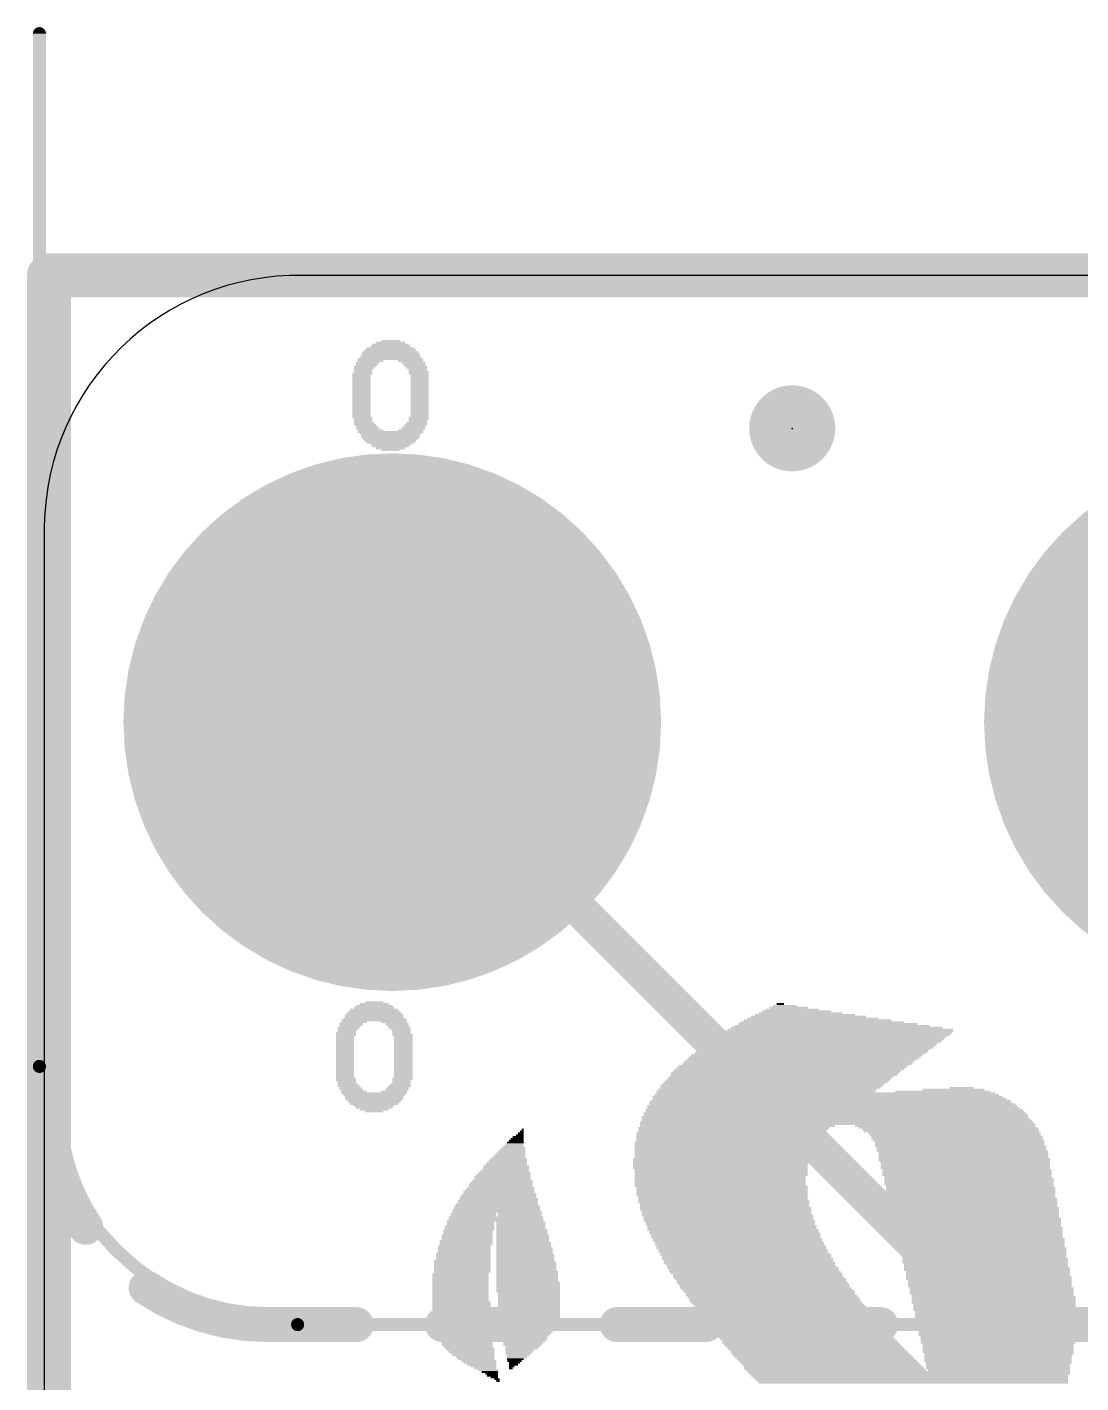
# Model space of a CAD drawing. Extents: x 0 to 53.3, y -0.3 to 28.3.
# Drawn here: x 0 to 12.24, y 12.53 to 28.28 of the extents above; entities that cross this region are included whole.
import ezdxf

# ---------------------------------------------------------------- set-up
doc = ezdxf.new("R2010")
doc.units = 0
for name, color, linetype in [('1', 12, 'CONTINUOUS'), ('16', 5, 'CONTINUOUS'), ('17', 110, 'CONTINUOUS'), ('20', 4, 'CONTINUOUS'), ('200', 132, 'CONTINUOUS'), ('201', 6, 'CONTINUOUS'), ('21', 40, 'CONTINUOUS'), ('23', 4, 'CONTINUOUS'), ('51', 253, 'CONTINUOUS')]:
    doc.layers.add(name, color=color, linetype=linetype)

# ---------------------------------------------------------------- blocks, each defined once
blk = doc.blocks.new('PIE')
at = {"const_width": 0.5}
blk.add_lwpolyline([(0, -0.25, 1), (0, 0.25, 1), (0, -0.25)], format="xyb", dxfattribs=at)
blk = doc.blocks.new('ROUNDP')
at = {"const_width": 0.5}
blk.add_lwpolyline([(0, -0.25, 1), (0, 0.25, 1), (0, -0.25)], format="xyb", dxfattribs=at)
blk = doc.blocks.new('RECT')
blk.add_solid([(-0.5, -0.5), (0.5, -0.5), (-0.5, 0.5), (0.5, 0.5)])

msp = doc.modelspace()

# ---------------------------------------------------------------- linework, layer by layer
at = {"layer": '1'}
for points, const_width in [([(0.254, 25.4), (51.562, 25.4)], 0.508), ([(0.254, 0), (0.254, 25.4)], 0.508), ([(4.2429, 20.208), (11.2429, 13.208)], 0.4064), ([(11.2429, 13.208), (14.986, 13.208)], 0.4064)]:
    msp.add_lwpolyline(points, dxfattribs=dict(at, const_width=const_width))
for points, const_width in [([(0.254, 25.527, 1), (0.254, 25.273)], 0.254), ([(0.381, 25.4, 1), (0.127, 25.4)], 0.254), ([(4.2429, 17.5918, 1), (4.2429, 22.8242, 1), (4.2429, 17.5918)], 1.016), ([(14.2429, 17.5918, 1), (14.2429, 22.8242, 1), (14.2429, 17.5918)], 1.016), ([(4.3147, 20.2798, 1), (4.1711, 20.1362)], 0.2032), ([(11.2429, 13.3096, 1), (11.2429, 13.1064)], 0.2032), ([(11.1711, 13.1362, 1), (11.3147, 13.2798)], 0.2032)]:
    msp.add_lwpolyline(points, format="xyb", dxfattribs=dict(at, const_width=const_width))
at = {"layer": '16', "const_width": 0.508}
for points in [[(0.254, 25.4), (51.562, 25.4)], [(0.254, 0), (0.254, 25.4)]]:
    msp.add_lwpolyline(points, dxfattribs=at)
at = {"layer": '16', "const_width": 0.254}
for points in [[(0.254, 25.527, 1), (0.254, 25.273)], [(0.381, 25.4, 1), (0.127, 25.4)]]:
    msp.add_lwpolyline(points, format="xyb", dxfattribs=at)
at = {"layer": '20'}
for p, q in [((48.6, 25.4), (3.2, 25.4)), ((0.2, 22.49), (0.2, 3))]:
    msp.add_line(p, q, dxfattribs=at)
msp.add_arc((3.155, 22.445), 2.9553, 89.1275, 179.1275, dxfattribs=at)
at = {"layer": '21', "const_width": 0.4064}
for points in [[(0.254, 22.098), (0.254, 20.648)], [(0.254, 19.648), (0.254, 18.198)], [(0.254, 17.198), (0.254, 15.748)], [(2.794, 13.208), (3.8253, 13.208)], [(4.8253, 13.208), (5.8566, 13.208)], [(6.8566, 13.208), (7.8879, 13.208)], [(8.8879, 13.208), (9.9192, 13.208)], [(10.9192, 13.208), (11.9505, 13.208)]]:
    msp.add_lwpolyline(points, dxfattribs=at)
at = {"layer": '21'}
for points, const_width in [([(0.3556, 22.098, 1), (0.1524, 22.098)], 0.2032), ([(0.1524, 20.648, 1), (0.3556, 20.648)], 0.2032), ([(0.3556, 19.648, 1), (0.1524, 19.648)], 0.2032), ([(0.1524, 18.198, 1), (0.3556, 18.198)], 0.2032), ([(0.3556, 17.198, 1), (0.1524, 17.198)], 0.2032), ([(0.254, 15.748, 0.1482), (0.6814, 14.3379)], 0.4064), ([(0.3556, 15.748, 1), (0.1524, 15.748)], 0.2032), ([(0.1524, 15.748, 1), (0.3556, 15.748)], 0.2032), ([(0.5969, 14.2815, 1), (0.7659, 14.3943)], 0.2032), ([(1.3839, 13.6354, 0.1482), (2.794, 13.208)], 0.4064), ([(1.4403, 13.7199, 1), (1.3275, 13.5509)], 0.2032), ([(2.794, 13.3096, 1), (2.794, 13.1064)], 0.2032), ([(2.794, 13.1064, 1), (2.794, 13.3096)], 0.2032), ([(3.8253, 13.1064, 1), (3.8253, 13.3096)], 0.2032), ([(4.8253, 13.3096, 1), (4.8253, 13.1064)], 0.2032), ([(5.8566, 13.1064, 1), (5.8566, 13.3096)], 0.2032), ([(6.8566, 13.3096, 1), (6.8566, 13.1064)], 0.2032), ([(7.8879, 13.1064, 1), (7.8879, 13.3096)], 0.2032), ([(8.8879, 13.3096, 1), (8.8879, 13.1064)], 0.2032), ([(9.9192, 13.1064, 1), (9.9192, 13.3096)], 0.2032), ([(10.9192, 13.3096, 1), (10.9192, 13.1064)], 0.2032), ([(11.9505, 13.1064, 1), (11.9505, 13.3096)], 0.2032)]:
    msp.add_lwpolyline(points, format="xyb", dxfattribs=dict(at, const_width=const_width))
at = {"layer": '23'}
msp.add_point((8.89, 23.622), dxfattribs=at)
at = {"layer": '51', "const_width": 0.1524}
for points in [[(0.1429, 28.208), (0.1429, 16.208)], [(3.1429, 13.208), (48.3429, 13.208)]]:
    msp.add_lwpolyline(points, dxfattribs=at)
at = {"layer": '51'}
for points, const_width in [([(0.181, 28.208, 1), (0.1048, 28.208)], 0.0762), ([(0.1429, 16.208, 0.4142), (3.1429, 13.208)], 0.1524), ([(0.181, 16.208, 1), (0.1048, 16.208)], 0.0762), ([(0.1048, 16.208, 1), (0.181, 16.208)], 0.0762), ([(3.1429, 13.2461, 1), (3.1429, 13.1699)], 0.0762), ([(3.1429, 13.1699, 1), (3.1429, 13.2461)], 0.0762)]:
    msp.add_lwpolyline(points, format="xyb", dxfattribs=dict(at, const_width=const_width))

# ---------------------------------------------------------------- block references
at = {"layer": '1'}
msp.add_blockref('PIE', (8.89, 23.622), dxfattribs=at)
at = {"layer": '17', "xscale": 5.266, "yscale": 5.266}
for p in [(4.2429, 20.208), (4.2429, 20.208), (14.2429, 20.208), (14.2429, 20.208)]:
    msp.add_blockref('ROUNDP', p, dxfattribs=at)
at = {"layer": '200'}
for p, xscale, yscale in [((4.0323, 16.8487), 0.5918, 0.0211), ((4.0323, 16.8698), 0.5512, 0.0211), ((4.0323, 16.891), 0.4648, 0.0213), ((4.0323, 16.9122), 0.4242, 0.0211), ((4.0323, 16.9333), 0.3378, 0.0211), ((4.0323, 16.9545), 0.2108, 0.0213), ((3.7668, 16.7005), 0.2743, 0.0213), ((4.0335, 16.7428), 0.762, 0.0211), ((3.7998, 16.7217), 0.2946, 0.0211), ((4.0323, 16.764), 0.7188, 0.0213), ((4.0323, 16.8063), 0.6782, 0.0211), ((4.0323, 16.7852), 0.6782, 0.0211), ((4.0335, 16.8275), 0.635, 0.0213), ((4.2659, 16.7217), 0.2972, 0.0211), ((4.2977, 16.7005), 0.2743, 0.0213), ((3.6944, 16.5523), 0.2108, 0.0211), ((3.6944, 16.5312), 0.2108, 0.0211), ((3.7046, 16.5947), 0.2311, 0.0211), ((3.7046, 16.5735), 0.2311, 0.0213), ((3.7363, 16.6582), 0.254, 0.0211), ((3.7147, 16.6158), 0.2108, 0.0211), ((3.7262, 16.637), 0.2337, 0.0213), ((3.7567, 16.6793), 0.254, 0.0211), ((4.3078, 16.6793), 0.254, 0.0211), ((4.3282, 16.6582), 0.254, 0.0211), ((4.3396, 16.637), 0.2311, 0.0213), ((4.3612, 16.5735), 0.2337, 0.0213), ((4.3498, 16.6158), 0.2108, 0.0211), ((4.3498, 16.5947), 0.2108, 0.0211), ((4.3713, 16.5523), 0.2134, 0.0211), ((4.3713, 16.5312), 0.2134, 0.0211), ((3.6944, 16.51), 0.2108, 0.0213), ((3.6944, 16.4888), 0.2108, 0.0211), ((3.6944, 16.4677), 0.2108, 0.0211), ((3.6944, 16.4465), 0.2108, 0.0213), ((3.6944, 16.4253), 0.2108, 0.0211), ((3.6944, 16.4042), 0.2108, 0.0211), ((3.6944, 16.383), 0.2108, 0.0213), ((4.3713, 16.51), 0.2134, 0.0213), ((4.3713, 16.4888), 0.2134, 0.0211), ((4.3713, 16.4677), 0.2134, 0.0211), ((4.3713, 16.4465), 0.2134, 0.0213), ((4.3713, 16.4253), 0.2134, 0.0211), ((4.3713, 16.4042), 0.2134, 0.0211), ((4.3713, 16.383), 0.2134, 0.0213), ((3.6944, 16.3618), 0.2108, 0.0211), ((3.6944, 16.3407), 0.2108, 0.0211), ((3.6944, 16.3195), 0.2108, 0.0213), ((3.6944, 16.2983), 0.2108, 0.0211), ((3.6944, 16.2772), 0.2108, 0.0211), ((3.6944, 16.256), 0.2108, 0.0213), ((3.6944, 16.2348), 0.2108, 0.0211), ((4.3713, 16.3618), 0.2134, 0.0211), ((4.3713, 16.3407), 0.2134, 0.0211), ((4.3713, 16.3195), 0.2134, 0.0213), ((4.3713, 16.2983), 0.2134, 0.0211), ((4.3713, 16.2772), 0.2134, 0.0211), ((4.3713, 16.256), 0.2134, 0.0213), ((4.3713, 16.2348), 0.2134, 0.0211), ((3.6944, 16.2137), 0.2108, 0.0211), ((3.6944, 16.1925), 0.2108, 0.0213), ((3.6944, 16.1713), 0.2108, 0.0211), ((3.6944, 16.1502), 0.2108, 0.0211), ((3.6944, 16.129), 0.2108, 0.0213), ((3.6944, 16.1078), 0.2108, 0.0211), ((3.6944, 16.0867), 0.2108, 0.0211), ((3.7046, 16.0655), 0.2311, 0.0213), ((4.3612, 16.0655), 0.2337, 0.0213), ((4.3713, 16.2137), 0.2134, 0.0211), ((4.3713, 16.1925), 0.2134, 0.0213), ((4.3713, 16.1713), 0.2134, 0.0211), ((4.3713, 16.1502), 0.2134, 0.0211), ((4.3713, 16.129), 0.2134, 0.0213), ((4.3713, 16.1078), 0.2134, 0.0211), ((4.3713, 16.0867), 0.2134, 0.0211), ((3.7046, 16.0443), 0.2311, 0.0211), ((3.7147, 16.0232), 0.2108, 0.0211), ((3.7363, 15.9808), 0.254, 0.0211), ((3.7262, 16.002), 0.2337, 0.0213), ((3.7668, 15.9385), 0.2743, 0.0213), ((3.7567, 15.9597), 0.254, 0.0211), ((3.7998, 15.9173), 0.2946, 0.0211), ((4.2659, 15.9173), 0.2972, 0.0211), ((4.2977, 15.9385), 0.2743, 0.0213), ((4.3078, 15.9597), 0.254, 0.0211), ((4.3282, 15.9808), 0.254, 0.0211), ((4.3396, 16.002), 0.2311, 0.0213), ((4.3498, 16.0443), 0.2108, 0.0211), ((4.3498, 16.0232), 0.2108, 0.0211), ((4.0335, 15.8962), 0.762, 0.0211), ((4.0323, 15.875), 0.7188, 0.0213), ((4.0323, 15.8538), 0.6782, 0.0211), ((4.0323, 15.8327), 0.6782, 0.0211), ((4.0335, 15.8115), 0.635, 0.0213), ((4.0323, 15.7903), 0.5918, 0.0211), ((4.0323, 15.7692), 0.5512, 0.0211), ((4.0323, 15.748), 0.4648, 0.0213), ((4.0323, 15.7268), 0.4242, 0.0211), ((4.0323, 15.7057), 0.3378, 0.0211), ((4.0323, 15.6845), 0.2108, 0.0213)]:
    msp.add_blockref('RECT', p, dxfattribs=dict(at, xscale=xscale, yscale=yscale))
at = {"layer": '201', "rotation": 180}
for p, xscale, yscale in [((4.2228, 24.5745), 0.4648, 0.0213), ((4.2228, 24.5957), 0.4242, 0.0211), ((4.2228, 24.6168), 0.3378, 0.0211), ((4.2228, 24.638), 0.2108, 0.0213), ((4.2215, 24.4263), 0.762, 0.0211), ((4.2228, 24.4475), 0.7188, 0.0213), ((4.2228, 24.4898), 0.6782, 0.0211), ((4.2228, 24.4687), 0.6782, 0.0211), ((4.2215, 24.511), 0.635, 0.0213), ((4.2228, 24.5322), 0.5918, 0.0211), ((4.2228, 24.5533), 0.5512, 0.0211), ((3.8938, 24.257), 0.2337, 0.0213), ((3.9268, 24.3417), 0.254, 0.0211), ((3.9154, 24.3205), 0.2311, 0.0213), ((3.9053, 24.2993), 0.2108, 0.0211), ((3.9053, 24.2782), 0.2108, 0.0211), ((3.9573, 24.384), 0.2743, 0.0213), ((3.9472, 24.3628), 0.254, 0.0211), ((3.9891, 24.4052), 0.2972, 0.0211), ((4.4552, 24.4052), 0.2946, 0.0211), ((4.4869, 24.384), 0.2769, 0.0213), ((4.4983, 24.3628), 0.254, 0.0211), ((4.5187, 24.3417), 0.254, 0.0211), ((4.5288, 24.3205), 0.2337, 0.0213), ((4.5504, 24.2782), 0.2311, 0.0211), ((4.5504, 24.257), 0.2311, 0.0213), ((4.5403, 24.2993), 0.2108, 0.0211), ((3.8837, 24.2358), 0.2134, 0.0211), ((3.8837, 24.2147), 0.2134, 0.0211), ((3.8837, 24.1935), 0.2134, 0.0213), ((3.8837, 24.1723), 0.2134, 0.0211), ((3.8837, 24.1512), 0.2134, 0.0211), ((3.8837, 24.13), 0.2134, 0.0213), ((3.8837, 24.1088), 0.2134, 0.0211), ((4.5606, 24.2358), 0.2108, 0.0211), ((4.5606, 24.2147), 0.2108, 0.0211), ((4.5606, 24.1935), 0.2108, 0.0213), ((4.5606, 24.1723), 0.2108, 0.0211), ((4.5606, 24.1512), 0.2108, 0.0211), ((4.5606, 24.13), 0.2108, 0.0213), ((4.5606, 24.1088), 0.2108, 0.0211), ((3.8837, 24.0877), 0.2134, 0.0211), ((3.8837, 24.0665), 0.2134, 0.0213), ((3.8837, 24.0453), 0.2134, 0.0211), ((3.8837, 24.0242), 0.2134, 0.0211), ((3.8837, 24.003), 0.2134, 0.0213), ((3.8837, 23.9818), 0.2134, 0.0211), ((3.8837, 23.9607), 0.2134, 0.0211), ((3.8837, 23.9395), 0.2134, 0.0213), ((4.5606, 24.0877), 0.2108, 0.0211), ((4.5606, 24.0665), 0.2108, 0.0213), ((4.5606, 24.0453), 0.2108, 0.0211), ((4.5606, 24.0242), 0.2108, 0.0211), ((4.5606, 24.003), 0.2108, 0.0213), ((4.5606, 23.9818), 0.2108, 0.0211), ((4.5606, 23.9607), 0.2108, 0.0211), ((4.5606, 23.9395), 0.2108, 0.0213), ((3.8837, 23.9183), 0.2134, 0.0211), ((3.8837, 23.8972), 0.2134, 0.0211), ((3.8837, 23.876), 0.2134, 0.0213), ((3.8837, 23.8548), 0.2134, 0.0211), ((3.8837, 23.8337), 0.2134, 0.0211), ((3.8837, 23.8125), 0.2134, 0.0213), ((3.8837, 23.7913), 0.2134, 0.0211), ((4.5606, 23.9183), 0.2108, 0.0211), ((4.5606, 23.8972), 0.2108, 0.0211), ((4.5606, 23.876), 0.2108, 0.0213), ((4.5606, 23.8548), 0.2108, 0.0211), ((4.5606, 23.8337), 0.2108, 0.0211), ((4.5606, 23.8125), 0.2108, 0.0213), ((4.5606, 23.7913), 0.2108, 0.0211), ((3.8837, 23.7702), 0.2134, 0.0211), ((3.8938, 23.749), 0.2337, 0.0213), ((3.9268, 23.6643), 0.254, 0.0211), ((3.9053, 23.7278), 0.2108, 0.0211), ((3.9053, 23.7067), 0.2108, 0.0211), ((3.9154, 23.6855), 0.2311, 0.0213), ((3.9573, 23.622), 0.2743, 0.0213), ((3.9472, 23.6432), 0.254, 0.0211), ((4.4869, 23.622), 0.2769, 0.0213), ((4.4983, 23.6432), 0.254, 0.0211), ((4.5187, 23.6643), 0.254, 0.0211), ((4.5288, 23.6855), 0.2337, 0.0213), ((4.5504, 23.749), 0.2311, 0.0213), ((4.5504, 23.7278), 0.2311, 0.0211), ((4.5403, 23.7067), 0.2108, 0.0211), ((4.5606, 23.7702), 0.2108, 0.0211), ((3.9891, 23.6008), 0.2972, 0.0211), ((4.2215, 23.5797), 0.762, 0.0211), ((4.2228, 23.5585), 0.7188, 0.0213), ((4.2228, 23.5373), 0.6782, 0.0211), ((4.2228, 23.5162), 0.6782, 0.0211), ((4.2215, 23.495), 0.635, 0.0213), ((4.2228, 23.4738), 0.5918, 0.0211), ((4.4552, 23.6008), 0.2946, 0.0211), ((4.2228, 23.4527), 0.5512, 0.0211), ((4.2228, 23.4315), 0.4648, 0.0213), ((4.2228, 23.4103), 0.4242, 0.0211), ((4.2228, 23.3892), 0.3378, 0.0211), ((4.2228, 23.368), 0.2108, 0.0213), ((8.9421, 16.8487), 0.8052, 0.0211), ((8.89, 16.8698), 0.6147, 0.0211), ((8.8481, 16.891), 0.4445, 0.0213), ((8.8049, 16.9122), 0.2769, 0.0211), ((8.7516, 16.9333), 0.0838, 0.0211), ((9.3027, 16.7005), 2.0752, 0.0213), ((9.238, 16.7217), 1.905, 0.0211), ((9.1859, 16.7428), 1.7145, 0.0211), ((9.1338, 16.764), 1.524, 0.0213), ((9.0792, 16.7852), 1.3335, 0.0211), ((9.0373, 16.8063), 1.1633, 0.0211), ((8.9853, 16.8275), 0.9728, 0.0213), ((9.3243, 16.5312), 2.667, 0.0211), ((9.3447, 16.5523), 2.667, 0.0211), ((9.3878, 16.5735), 2.667, 0.0213), ((9.4082, 16.5947), 2.667, 0.0211), ((9.4399, 16.6158), 2.6441, 0.0211), ((9.4501, 16.637), 2.6238, 0.0213), ((9.4082, 16.6582), 2.4536, 0.0211), ((9.3548, 16.6793), 2.2657, 0.0211), ((9.1224, 16.383), 2.6899, 0.0213), ((9.144, 16.4042), 2.6873, 0.0211), ((9.1758, 16.4253), 2.7102, 0.0211), ((9.2075, 16.4465), 2.6873, 0.0213), ((9.2278, 16.4677), 2.6873, 0.0211), ((9.271, 16.4888), 2.6873, 0.0211), ((9.2913, 16.51), 2.6873, 0.0213), ((8.9433, 16.2348), 2.667, 0.0211), ((8.9637, 16.256), 2.667, 0.0213), ((8.984, 16.2772), 2.667, 0.0211), ((9.017, 16.2983), 2.6873, 0.0211), ((9.0373, 16.3195), 2.6873, 0.0213), ((9.0589, 16.3407), 2.6899, 0.0211), ((9.1008, 16.3618), 2.6873, 0.0211), ((8.7414, 16.0655), 2.6035, 0.0213), ((8.7617, 16.0867), 2.6035, 0.0211), ((8.8049, 16.129), 2.6441, 0.0213), ((8.7948, 16.1078), 2.6238, 0.0211), ((8.8265, 16.1502), 2.6467, 0.0211), ((8.857, 16.1713), 2.667, 0.0211), ((8.8798, 16.1925), 2.667, 0.0213), ((8.9002, 16.2137), 2.667, 0.0211), ((8.5827, 15.9173), 2.54, 0.0211), ((8.603, 15.9385), 2.54, 0.0213), ((8.636, 15.9597), 2.5603, 0.0211), ((8.6462, 15.9808), 2.5806, 0.0211), ((8.6677, 16.002), 2.5832, 0.0213), ((8.6982, 16.0232), 2.6035, 0.0211), ((8.7211, 16.0443), 2.6035, 0.0211), ((10.6363, 15.9173), 1.0998, 0.0211), ((10.7633, 15.9385), 0.7188, 0.0213), ((10.8585, 15.9597), 0.2743, 0.0211), ((9.3548, 15.748), 4.2977, 0.0213), ((9.3561, 15.7692), 4.2545, 0.0211), ((9.3345, 15.7903), 4.2113, 0.0211), ((9.3345, 15.8115), 4.1707, 0.0213), ((9.3027, 15.8538), 4.0665, 0.0211), ((9.3231, 15.8327), 4.1072, 0.0211), ((9.2926, 15.875), 4.0005, 0.0213), ((9.2812, 15.8962), 3.937, 0.0211), ((9.3967, 15.5998), 4.5085, 0.0211), ((9.3866, 15.621), 4.4882, 0.0213), ((9.3878, 15.6633), 4.445, 0.0211), ((9.398, 15.6422), 4.4653, 0.0211), ((9.3764, 15.7057), 4.3815, 0.0211), ((9.3866, 15.6845), 4.4018, 0.0213), ((9.365, 15.7268), 4.318, 0.0211), ((5.7366, 15.4305), 0.0635, 0.0213), ((5.7468, 15.4517), 0.0432, 0.0211), ((5.7569, 15.4728), 0.0229, 0.0211), ((8.1585, 15.4305), 2.159, 0.0213), ((8.1915, 15.4517), 2.1793, 0.0211), ((8.2131, 15.494), 2.2225, 0.0213), ((8.2017, 15.4728), 2.1996, 0.0211), ((9.4082, 15.5575), 4.572, 0.0213), ((9.4183, 15.5363), 4.5923, 0.0211), ((8.255, 15.5152), 2.2657, 0.0211), ((9.4082, 15.5787), 4.5314, 0.0211), ((10.6667, 15.5152), 2.0955, 0.0211), ((10.6997, 15.494), 2.0752, 0.0213), ((10.7315, 15.4728), 2.0523, 0.0211), ((10.7417, 15.4517), 2.032, 0.0211), ((10.7734, 15.4305), 2.0091, 0.0213), ((5.6515, 15.2823), 0.2337, 0.0211), ((5.6617, 15.3035), 0.2134, 0.0213), ((5.6731, 15.3247), 0.1905, 0.0211), ((5.6833, 15.3458), 0.1702, 0.0211), ((5.6934, 15.367), 0.1499, 0.0213), ((5.7048, 15.3882), 0.127, 0.0211), ((5.7252, 15.4093), 0.0864, 0.0211), ((8.1166, 15.3247), 2.1158, 0.0211), ((8.1064, 15.3035), 2.0955, 0.0213), ((8.1064, 15.2823), 2.0955, 0.0211), ((8.1585, 15.4093), 2.159, 0.0211), ((8.1483, 15.3882), 2.1387, 0.0211), ((8.1382, 15.367), 2.1184, 0.0213), ((8.1382, 15.3458), 2.1184, 0.0211), ((10.7836, 15.4093), 1.9888, 0.0211), ((10.8052, 15.3882), 1.9914, 0.0211), ((10.8052, 15.367), 1.9914, 0.0213), ((10.8268, 15.3458), 1.9888, 0.0211), ((10.8369, 15.3247), 1.9685, 0.0211), ((10.8369, 15.3035), 1.9685, 0.0213), ((10.8471, 15.2823), 1.9888, 0.0211), ((5.5867, 15.113), 0.4445, 0.0213), ((5.5982, 15.1342), 0.4216, 0.0211), ((5.5982, 15.1553), 0.381, 0.0211), ((5.6083, 15.1765), 0.3607, 0.0213), ((5.6198, 15.1977), 0.3378, 0.0211), ((5.6299, 15.2188), 0.3175, 0.0211), ((5.6401, 15.24), 0.2972, 0.0213), ((5.6515, 15.2612), 0.2743, 0.0211), ((8.0645, 15.1342), 2.0523, 0.0211), ((8.0645, 15.113), 2.0523, 0.0213), ((8.0962, 15.2612), 2.0752, 0.0211), ((8.0962, 15.24), 2.0752, 0.0213), ((8.0962, 15.2188), 2.0752, 0.0211), ((8.0848, 15.1977), 2.0523, 0.0211), ((8.0848, 15.1765), 2.0523, 0.0213), ((8.0848, 15.1553), 2.0523, 0.0211), ((10.8572, 15.2612), 1.9685, 0.0211), ((10.8572, 15.24), 1.9685, 0.0213), ((10.8687, 15.2188), 1.9914, 0.0211), ((10.8902, 15.1342), 1.9888, 0.0211), ((10.8902, 15.113), 1.9888, 0.0213), ((10.8801, 15.1977), 1.9685, 0.0211), ((10.8801, 15.1765), 1.9685, 0.0213), ((10.8801, 15.1553), 1.9685, 0.0211), ((5.5448, 14.9648), 0.6147, 0.0211), ((5.5461, 14.986), 0.5715, 0.0213), ((5.5563, 15.0072), 0.5512, 0.0211), ((5.5664, 15.0495), 0.5309, 0.0213), ((5.5664, 15.0283), 0.5309, 0.0211), ((5.5664, 15.0707), 0.4851, 0.0211), ((5.5766, 15.0918), 0.4648, 0.0211), ((8.0543, 15.0707), 2.032, 0.0211), ((8.0543, 15.0495), 2.032, 0.0213), ((8.0543, 15.0283), 2.032, 0.0211), ((8.0645, 15.0918), 2.0523, 0.0211), ((8.0645, 15.0072), 2.0117, 0.0211), ((8.0645, 14.986), 2.0117, 0.0213), ((8.0645, 14.9648), 2.0117, 0.0211), ((10.9004, 15.0918), 1.9685, 0.0211), ((10.9004, 15.0707), 1.9685, 0.0211), ((10.9004, 15.0495), 1.9685, 0.0213), ((10.9004, 15.0283), 1.9685, 0.0211), ((10.9207, 15.0072), 1.9685, 0.0211), ((10.9207, 14.986), 1.9685, 0.0213), ((10.9207, 14.9648), 1.9685, 0.0211), ((5.5029, 14.8378), 0.7391, 0.0211), ((5.5029, 14.8167), 0.7391, 0.0211), ((5.5131, 14.859), 0.7188, 0.0213), ((5.5232, 14.8802), 0.6985, 0.0211), ((5.5245, 14.9225), 0.6553, 0.0213), ((5.5245, 14.9013), 0.6553, 0.0211), ((5.5347, 14.9437), 0.635, 0.0211), ((8.0645, 14.9437), 2.0117, 0.0211), ((8.0531, 14.9225), 1.9888, 0.0213), ((8.0531, 14.9013), 1.9888, 0.0211), ((8.0531, 14.8802), 1.9888, 0.0211), ((8.0531, 14.859), 1.9888, 0.0213), ((8.0531, 14.8378), 1.9888, 0.0211), ((8.0645, 14.8167), 2.0117, 0.0211), ((10.9207, 14.9437), 1.9685, 0.0211), ((10.9322, 14.9225), 1.9456, 0.0213), ((10.9436, 14.9013), 1.9685, 0.0211), ((10.9436, 14.8802), 1.9685, 0.0211), ((10.9436, 14.859), 1.9685, 0.0213), ((10.9436, 14.8378), 1.9685, 0.0211), ((10.9538, 14.8167), 1.9482, 0.0211), ((5.4712, 14.6473), 0.9296, 0.0211), ((5.4712, 14.6897), 0.889, 0.0211), ((5.4813, 14.6685), 0.9093, 0.0213), ((5.4813, 14.7108), 0.8687, 0.0211), ((5.4826, 14.7532), 0.8255, 0.0211), ((5.4928, 14.732), 0.8458, 0.0213), ((5.4928, 14.7743), 0.8052, 0.0211), ((5.5029, 14.7955), 0.7849, 0.0213), ((8.0747, 14.7955), 1.9914, 0.0213), ((8.0747, 14.7743), 1.9914, 0.0211), ((8.0747, 14.7532), 1.9914, 0.0211), ((8.0747, 14.732), 1.9914, 0.0213), ((8.0747, 14.7108), 1.9914, 0.0211), ((8.0861, 14.6897), 1.9685, 0.0211), ((8.0861, 14.6685), 1.9685, 0.0213), ((8.0962, 14.6473), 1.9888, 0.0211), ((10.9639, 14.7955), 1.9685, 0.0213), ((10.9639, 14.7743), 1.9685, 0.0211), ((10.9639, 14.7532), 1.9685, 0.0211), ((10.9741, 14.732), 1.9482, 0.0213), ((10.9741, 14.7108), 1.9482, 0.0211), ((10.9741, 14.6897), 1.9482, 0.0211), ((10.9842, 14.6685), 1.9685, 0.0213), ((10.9957, 14.6473), 1.9456, 0.0211), ((5.1854, 14.4992), 0.5309, 0.0211), ((5.4508, 14.5415), 1.016, 0.0213), ((5.461, 14.5203), 1.0363, 0.0211), ((5.461, 14.5838), 0.9957, 0.0211), ((5.461, 14.5627), 0.9957, 0.0211), ((5.4597, 14.605), 0.9525, 0.0213), ((5.4712, 14.6262), 0.9296, 0.0211), ((5.7252, 14.4992), 0.508, 0.0211), ((8.0962, 14.6262), 1.9888, 0.0211), ((8.1064, 14.605), 1.9685, 0.0213), ((8.1064, 14.5838), 1.9685, 0.0211), ((8.1166, 14.5627), 1.9888, 0.0211), ((8.1166, 14.5415), 1.9888, 0.0213), ((8.1267, 14.5203), 1.9685, 0.0211), ((8.1267, 14.4992), 1.9685, 0.0211), ((10.9957, 14.6262), 1.9456, 0.0211), ((10.9957, 14.605), 1.9456, 0.0213), ((10.9957, 14.5838), 1.9456, 0.0211), ((11.0071, 14.5627), 1.9685, 0.0211), ((11.0173, 14.5415), 1.9482, 0.0213), ((11.0173, 14.5203), 1.9482, 0.0211), ((11.0173, 14.4992), 1.9482, 0.0211), ((5.1422, 14.351), 0.5715, 0.0213), ((5.1422, 14.3298), 0.5715, 0.0211), ((5.4394, 14.4145), 1.1201, 0.0213), ((5.1537, 14.3933), 0.5486, 0.0211), ((5.1537, 14.3722), 0.5486, 0.0211), ((5.4496, 14.4568), 1.0998, 0.0211), ((5.4496, 14.4357), 1.0998, 0.0211), ((5.1854, 14.478), 0.5309, 0.0213), ((5.7366, 14.3933), 0.5715, 0.0211), ((5.7366, 14.3722), 0.5715, 0.0211), ((5.7366, 14.351), 0.5715, 0.0213), ((5.7366, 14.3298), 0.5715, 0.0211), ((5.7252, 14.478), 0.508, 0.0213), ((8.1382, 14.478), 1.9914, 0.0213), ((8.1496, 14.4568), 1.9685, 0.0211), ((8.1496, 14.4357), 1.9685, 0.0211), ((8.1598, 14.4145), 1.9888, 0.0213), ((8.1699, 14.3933), 1.9685, 0.0211), ((8.1699, 14.3722), 1.9685, 0.0211), ((8.1902, 14.351), 1.9685, 0.0213), ((8.1902, 14.3298), 1.9685, 0.0211), ((11.0173, 14.478), 1.9482, 0.0213), ((11.0274, 14.4568), 1.9279, 0.0211), ((11.0376, 14.4357), 1.9482, 0.0211), ((11.0376, 14.4145), 1.9482, 0.0213), ((11.0376, 14.3933), 1.9482, 0.0211), ((11.0376, 14.3722), 1.9482, 0.0211), ((11.049, 14.351), 1.9253, 0.0213), ((11.0592, 14.3298), 1.9456, 0.0211), ((5.1003, 14.1817), 0.6147, 0.0211), ((5.1118, 14.2452), 0.5918, 0.0211), ((5.1118, 14.224), 0.5918, 0.0213), ((5.1118, 14.2028), 0.5918, 0.0211), ((5.1219, 14.2875), 0.5715, 0.0213), ((5.1219, 14.2663), 0.5715, 0.0211), ((5.1321, 14.3087), 0.5918, 0.0211), ((5.7569, 14.2452), 0.6121, 0.0211), ((5.7569, 14.224), 0.6121, 0.0213), ((5.7569, 14.2028), 0.6121, 0.0211), ((5.7569, 14.1817), 0.6121, 0.0211), ((5.7468, 14.3087), 0.5918, 0.0211), ((5.7468, 14.2875), 0.5918, 0.0213), ((5.7468, 14.2663), 0.5918, 0.0211), ((8.2017, 14.3087), 1.9914, 0.0211), ((8.2131, 14.2875), 1.9685, 0.0213), ((8.2233, 14.2663), 1.9888, 0.0211), ((8.2334, 14.2452), 1.9685, 0.0211), ((8.2334, 14.224), 1.9685, 0.0213), ((8.2537, 14.2028), 1.9685, 0.0211), ((8.2537, 14.1817), 1.9685, 0.0211), ((11.0592, 14.3087), 1.9456, 0.0211), ((11.0592, 14.2875), 1.9456, 0.0213), ((11.0693, 14.2663), 1.9253, 0.0211), ((11.0693, 14.2452), 1.9253, 0.0211), ((11.0693, 14.224), 1.9253, 0.0213), ((11.0808, 14.2028), 1.9482, 0.0211), ((11.0909, 14.1817), 1.9279, 0.0211), ((5.0698, 14.0335), 0.635, 0.0213), ((5.0698, 14.0123), 0.635, 0.0211), ((5.08, 14.1182), 0.6147, 0.0211), ((5.08, 14.097), 0.6147, 0.0213), ((5.08, 14.0758), 0.6147, 0.0211), ((5.08, 14.0547), 0.6147, 0.0211), ((5.1003, 14.1605), 0.6147, 0.0213), ((5.1003, 14.1393), 0.6147, 0.0211), ((5.7683, 14.1605), 0.635, 0.0213), ((5.7683, 14.1393), 0.635, 0.0211), ((5.7683, 14.1182), 0.635, 0.0211), ((5.7785, 14.097), 0.6553, 0.0213), ((5.7785, 14.0758), 0.6553, 0.0211), ((5.7785, 14.0547), 0.6553, 0.0211), ((5.7785, 14.0335), 0.6553, 0.0213), ((5.7887, 14.0123), 0.6756, 0.0211), ((8.2766, 14.1605), 1.9685, 0.0213), ((8.2766, 14.1393), 1.9685, 0.0211), ((8.2969, 14.1182), 1.9685, 0.0211), ((8.2969, 14.097), 1.9685, 0.0213), ((8.3172, 14.0758), 1.9685, 0.0211), ((8.3172, 14.0547), 1.9685, 0.0211), ((8.3401, 14.0335), 1.9685, 0.0213), ((8.3503, 14.0123), 1.9888, 0.0211), ((11.0909, 14.1605), 1.9279, 0.0213), ((11.0909, 14.1393), 1.9279, 0.0211), ((11.0909, 14.1182), 1.9279, 0.0211), ((11.1011, 14.097), 1.9482, 0.0213), ((11.1125, 14.0758), 1.9253, 0.0211), ((11.1125, 14.0547), 1.9253, 0.0211), ((11.1125, 14.0335), 1.9253, 0.0213), ((11.1125, 14.0123), 1.9253, 0.0211), ((5.0584, 13.9488), 0.6579, 0.0211), ((5.0584, 13.9277), 0.6579, 0.0211), ((5.0584, 13.9065), 0.6579, 0.0213), ((5.0584, 13.8853), 0.6579, 0.0211), ((5.0584, 13.8642), 0.6579, 0.0211), ((5.0698, 13.9912), 0.635, 0.0211), ((5.0698, 13.97), 0.635, 0.0213), ((5.8001, 13.9277), 0.6985, 0.0211), ((5.8001, 13.9065), 0.6985, 0.0213), ((5.8001, 13.8853), 0.6985, 0.0211), ((5.8001, 13.8642), 0.6985, 0.0211), ((5.7887, 13.9912), 0.6756, 0.0211), ((5.7887, 13.97), 0.6756, 0.0213), ((5.7887, 13.9488), 0.6756, 0.0211), ((8.3604, 13.9912), 1.9685, 0.0211), ((8.3706, 13.97), 1.9888, 0.0213), ((8.3807, 13.9488), 1.9685, 0.0211), ((8.3922, 13.9277), 1.9914, 0.0211), ((8.4036, 13.9065), 1.9685, 0.0213), ((8.4239, 13.8853), 1.9685, 0.0211), ((8.4341, 13.8642), 1.9888, 0.0211), ((11.1328, 13.97), 1.9253, 0.0213), ((11.1328, 13.9488), 1.9253, 0.0211), ((11.1328, 13.9277), 1.9253, 0.0211), ((11.1227, 13.9912), 1.905, 0.0211), ((11.143, 13.9065), 1.905, 0.0213), ((11.143, 13.8853), 1.905, 0.0211), ((11.1544, 13.8642), 1.9279, 0.0211), ((5.0368, 13.8007), 0.6553, 0.0211), ((5.0368, 13.7795), 0.6553, 0.0213), ((5.0368, 13.7583), 0.6553, 0.0211), ((5.0368, 13.7372), 0.6553, 0.0211), ((5.0368, 13.716), 0.6553, 0.0213), ((5.0584, 13.843), 0.6579, 0.0213), ((5.0584, 13.8218), 0.6579, 0.0211), ((5.8001, 13.843), 0.6985, 0.0213), ((5.8102, 13.8218), 0.7188, 0.0211), ((5.8102, 13.8007), 0.7188, 0.0211), ((5.8102, 13.7795), 0.7188, 0.0213), ((5.8102, 13.7583), 0.7188, 0.0211), ((5.8102, 13.7372), 0.7188, 0.0211), ((5.8102, 13.716), 0.7188, 0.0213), ((8.4442, 13.843), 1.9685, 0.0213), ((8.4557, 13.8218), 1.9914, 0.0211), ((8.4772, 13.8007), 1.9888, 0.0211), ((8.4874, 13.7795), 1.9685, 0.0213), ((8.4976, 13.7583), 1.9888, 0.0211), ((8.5192, 13.7372), 1.9914, 0.0211), ((8.5306, 13.716), 1.9685, 0.0213), ((11.1544, 13.843), 1.9279, 0.0213), ((11.1658, 13.8218), 1.905, 0.0211), ((11.1658, 13.8007), 1.905, 0.0211), ((11.1658, 13.7795), 1.905, 0.0213), ((11.176, 13.7583), 1.9253, 0.0211), ((11.176, 13.7372), 1.9253, 0.0211), ((11.1862, 13.716), 1.905, 0.0213), ((5.0368, 13.6948), 0.6553, 0.0211), ((5.0368, 13.6737), 0.6553, 0.0211), ((5.0368, 13.6525), 0.6553, 0.0213), ((5.0368, 13.6313), 0.6553, 0.0211), ((5.0368, 13.6102), 0.6553, 0.0211), ((5.0368, 13.589), 0.6553, 0.0213), ((5.0368, 13.5678), 0.6553, 0.0211), ((5.0368, 13.5467), 0.6553, 0.0211), ((5.8204, 13.6948), 0.7391, 0.0211), ((5.8204, 13.6737), 0.7391, 0.0211), ((5.8204, 13.6525), 0.7391, 0.0213), ((5.8204, 13.6313), 0.7391, 0.0211), ((5.8204, 13.6102), 0.7391, 0.0211), ((5.8204, 13.589), 0.7391, 0.0213), ((5.8306, 13.5678), 0.7188, 0.0211), ((5.8306, 13.5467), 0.7188, 0.0211), ((8.5408, 13.6948), 1.9888, 0.0211), ((8.5611, 13.6737), 1.9888, 0.0211), ((8.5712, 13.6525), 1.9685, 0.0213), ((8.5827, 13.6313), 1.9914, 0.0211), ((8.6043, 13.6102), 1.9888, 0.0211), ((8.6246, 13.589), 1.9888, 0.0213), ((8.6347, 13.5678), 1.9685, 0.0211), ((8.6462, 13.5467), 1.9914, 0.0211), ((11.1862, 13.6948), 1.905, 0.0211), ((11.1862, 13.6737), 1.905, 0.0211), ((11.1862, 13.6525), 1.905, 0.0213), ((11.2065, 13.6313), 1.905, 0.0211), ((11.2065, 13.6102), 1.905, 0.0211), ((11.2065, 13.589), 1.905, 0.0213), ((11.2065, 13.5678), 1.905, 0.0211), ((11.2179, 13.5467), 1.8821, 0.0211), ((5.0368, 13.5255), 0.6553, 0.0213), ((5.0368, 13.5043), 0.6553, 0.0211), ((5.0368, 13.4832), 0.6553, 0.0211), ((5.0483, 13.462), 0.6782, 0.0213), ((5.0483, 13.4408), 0.6782, 0.0211), ((5.0483, 13.4197), 0.6782, 0.0211), ((5.0483, 13.3985), 0.6782, 0.0213), ((5.8306, 13.5255), 0.7188, 0.0213), ((5.8306, 13.5043), 0.7188, 0.0211), ((5.8306, 13.4832), 0.7188, 0.0211), ((5.8306, 13.462), 0.7188, 0.0213), ((5.8306, 13.4408), 0.7188, 0.0211), ((5.8306, 13.4197), 0.7188, 0.0211), ((5.8306, 13.3985), 0.7188, 0.0213), ((8.6677, 13.5255), 1.9888, 0.0213), ((8.6881, 13.5043), 1.9888, 0.0211), ((8.6881, 13.4832), 1.9888, 0.0211), ((8.7097, 13.462), 1.9914, 0.0213), ((8.7313, 13.4408), 1.9888, 0.0211), ((8.7516, 13.4197), 1.9888, 0.0211), ((8.763, 13.3985), 2.0117, 0.0213), ((11.2293, 13.5255), 1.905, 0.0213), ((11.2293, 13.5043), 1.905, 0.0211), ((11.2293, 13.4832), 1.905, 0.0211), ((11.2293, 13.462), 1.905, 0.0213), ((11.2395, 13.4408), 1.8847, 0.0211), ((11.2395, 13.4197), 1.8847, 0.0211), ((11.2497, 13.3985), 1.905, 0.0213), ((5.0483, 13.3773), 0.6782, 0.0211), ((5.0483, 13.3562), 0.6782, 0.0211), ((5.0483, 13.335), 0.6782, 0.0213), ((5.0483, 13.3138), 0.6782, 0.0211), ((5.0483, 13.2927), 0.6782, 0.0211), ((5.0483, 13.2715), 0.6782, 0.0213), ((5.0483, 13.2503), 0.6782, 0.0211), ((5.0483, 13.2292), 0.6782, 0.0211), ((5.8306, 13.3773), 0.7188, 0.0211), ((5.8407, 13.3562), 0.6985, 0.0211), ((5.8407, 13.335), 0.6985, 0.0213), ((5.8407, 13.3138), 0.6985, 0.0211), ((5.8407, 13.2927), 0.6985, 0.0211), ((5.8306, 13.2715), 0.6782, 0.0213), ((5.8306, 13.2503), 0.6782, 0.0211), ((5.8204, 13.2292), 0.6579, 0.0211), ((8.7833, 13.3773), 2.0117, 0.0211), ((8.7948, 13.3562), 1.9888, 0.0211), ((8.8265, 13.3138), 2.0117, 0.0211), ((8.8151, 13.335), 1.9888, 0.0213), ((8.8468, 13.2927), 2.0117, 0.0211), ((8.8684, 13.2715), 2.0091, 0.0213), ((8.89, 13.2503), 2.0117, 0.0211), ((8.9002, 13.2292), 2.032, 0.0211), ((11.2497, 13.3773), 1.905, 0.0211), ((11.2598, 13.3562), 1.8847, 0.0211), ((11.2598, 13.335), 1.8847, 0.0213), ((11.2598, 13.3138), 1.8847, 0.0211), ((11.27, 13.2927), 1.905, 0.0211), ((11.27, 13.2715), 1.905, 0.0213), ((11.2814, 13.2503), 1.8821, 0.0211), ((11.2814, 13.2292), 1.8821, 0.0211), ((5.0584, 13.208), 0.6579, 0.0213), ((5.0584, 13.1868), 0.6579, 0.0211), ((5.0584, 13.1657), 0.6579, 0.0211), ((5.0584, 13.1445), 0.6579, 0.0213), ((5.08, 13.1233), 0.6553, 0.0211), ((5.08, 13.1022), 0.6553, 0.0211), ((5.0902, 13.081), 0.635, 0.0213), ((5.8204, 13.208), 0.6579, 0.0213), ((5.8318, 13.1868), 0.635, 0.0211), ((5.8102, 13.1445), 0.5918, 0.0213), ((5.8102, 13.1233), 0.5918, 0.0211), ((5.8001, 13.1022), 0.5715, 0.0211), ((5.8204, 13.1657), 0.6121, 0.0211), ((5.7887, 13.081), 0.5486, 0.0213), ((8.9205, 13.208), 2.032, 0.0213), ((8.9319, 13.1868), 2.0091, 0.0211), ((8.9535, 13.1657), 2.0117, 0.0211), ((8.9738, 13.1445), 2.0117, 0.0213), ((8.984, 13.1233), 2.032, 0.0211), ((9.0068, 13.1022), 2.032, 0.0211), ((9.0272, 13.081), 2.032, 0.0213), ((11.2713, 13.208), 1.8618, 0.0213), ((11.2713, 13.1868), 1.8618, 0.0211), ((11.2814, 13.1657), 1.8415, 0.0211), ((11.2814, 13.1445), 1.8415, 0.0213), ((11.2814, 13.1233), 1.8415, 0.0211), ((11.2814, 13.1022), 1.8415, 0.0211), ((11.2713, 13.081), 1.8212, 0.0213), ((5.0902, 13.0598), 0.635, 0.0211), ((5.1003, 13.0387), 0.6147, 0.0211), ((5.1003, 13.0175), 0.6147, 0.0213), ((5.1118, 12.9963), 0.5918, 0.0211), ((5.1118, 12.9752), 0.5918, 0.0211), ((5.1219, 12.954), 0.5715, 0.0213), ((5.1422, 12.9328), 0.5715, 0.0211), ((5.1537, 12.9117), 0.5486, 0.0211), ((5.7887, 13.0598), 0.508, 0.0211), ((5.7887, 13.0387), 0.508, 0.0211), ((5.7785, 13.0175), 0.4877, 0.0213), ((5.7671, 12.9963), 0.4648, 0.0211), ((5.7569, 12.9752), 0.4445, 0.0211), ((5.7569, 12.954), 0.4039, 0.0213), ((5.7455, 12.9328), 0.381, 0.0211), ((5.7252, 12.9117), 0.3404, 0.0211), ((9.0475, 13.0598), 2.032, 0.0211), ((9.0703, 13.0387), 2.032, 0.0211), ((9.0907, 13.0175), 2.032, 0.0213), ((9.1008, 12.9963), 2.0523, 0.0211), ((9.1224, 12.9752), 2.0549, 0.0211), ((9.144, 12.954), 2.0523, 0.0213), ((9.1643, 12.9328), 2.0523, 0.0211), ((9.1859, 12.9117), 2.0549, 0.0211), ((11.2814, 13.0598), 1.8009, 0.0211), ((11.2814, 13.0387), 1.8009, 0.0211), ((11.2814, 13.0175), 1.8009, 0.0213), ((11.2814, 12.9963), 1.8009, 0.0211), ((11.2814, 12.9752), 1.7551, 0.0211), ((11.2814, 12.954), 1.7551, 0.0213), ((11.2814, 12.9328), 1.7551, 0.0211), ((11.2814, 12.9117), 1.7551, 0.0211), ((5.1638, 12.8905), 0.5283, 0.0213), ((5.174, 12.8693), 0.508, 0.0211), ((5.1854, 12.8482), 0.4851, 0.0211), ((5.2057, 12.827), 0.4445, 0.0213), ((5.2172, 12.8058), 0.4216, 0.0211), ((5.2489, 12.7847), 0.4039, 0.0211), ((5.2603, 12.7635), 0.381, 0.0213), ((5.7137, 12.8905), 0.3175, 0.0213), ((5.7036, 12.8693), 0.2972, 0.0211), ((5.7048, 12.8482), 0.254, 0.0211), ((5.6934, 12.827), 0.2311, 0.0213), ((5.6731, 12.8058), 0.1905, 0.0211), ((5.6617, 12.7847), 0.1676, 0.0211), ((5.6617, 12.7635), 0.127, 0.0213), ((9.2075, 12.8905), 2.0523, 0.0213), ((9.2177, 12.8693), 2.0726, 0.0211), ((9.2393, 12.8482), 2.0752, 0.0211), ((9.2596, 12.827), 2.0752, 0.0213), ((9.2812, 12.8058), 2.0726, 0.0211), ((9.3027, 12.7847), 2.0752, 0.0211), ((9.3231, 12.7635), 2.0752, 0.0213), ((11.2814, 12.8905), 1.7551, 0.0213), ((11.2814, 12.8482), 1.7145, 0.0211), ((11.2814, 12.827), 1.7145, 0.0213), ((11.2814, 12.8058), 1.7145, 0.0211), ((11.2814, 12.7847), 1.7145, 0.0211), ((11.2916, 12.8693), 1.7348, 0.0211), ((11.2916, 12.7635), 1.6942, 0.0213), ((5.2807, 12.7423), 0.3404, 0.0211), ((5.3022, 12.7212), 0.2972, 0.0211), ((5.3238, 12.7), 0.254, 0.0213), ((5.3543, 12.6788), 0.2337, 0.0211), ((5.3759, 12.6577), 0.1905, 0.0211), ((5.3975, 12.6365), 0.1473, 0.0213), ((5.4077, 12.6153), 0.127, 0.0211), ((5.4293, 12.5942), 0.0838, 0.0211), ((5.6515, 12.7423), 0.1067, 0.0211), ((5.6299, 12.7212), 0.0635, 0.0211), ((5.6198, 12.7), 0.0432, 0.0213), ((9.3447, 12.7423), 2.0726, 0.0211), ((9.3764, 12.7), 2.0955, 0.0213), ((9.3663, 12.7212), 2.0752, 0.0211), ((9.3967, 12.6788), 2.0955, 0.0211), ((10.2451, 12.6577), 3.7465, 0.0211), ((10.2553, 12.6365), 3.7262, 0.0213), ((10.254, 12.6153), 3.683, 0.0211), ((10.2654, 12.5942), 3.6601, 0.0211), ((11.2814, 12.7423), 1.6739, 0.0211), ((11.2814, 12.7212), 1.6739, 0.0211), ((11.2814, 12.7), 1.6739, 0.0213), ((11.2928, 12.6788), 1.651, 0.0211), ((5.4597, 12.573), 0.0635, 0.0213), ((5.4712, 12.5518), 0.0406, 0.0211), ((10.2756, 12.573), 3.6398, 0.0213), ((10.2857, 12.5518), 3.6195, 0.0211), ((10.2972, 12.5307), 3.5966, 0.0211)]:
    msp.add_blockref('RECT', p, dxfattribs=dict(at, xscale=xscale, yscale=yscale))

doc.saveas('drawing.dxf')
